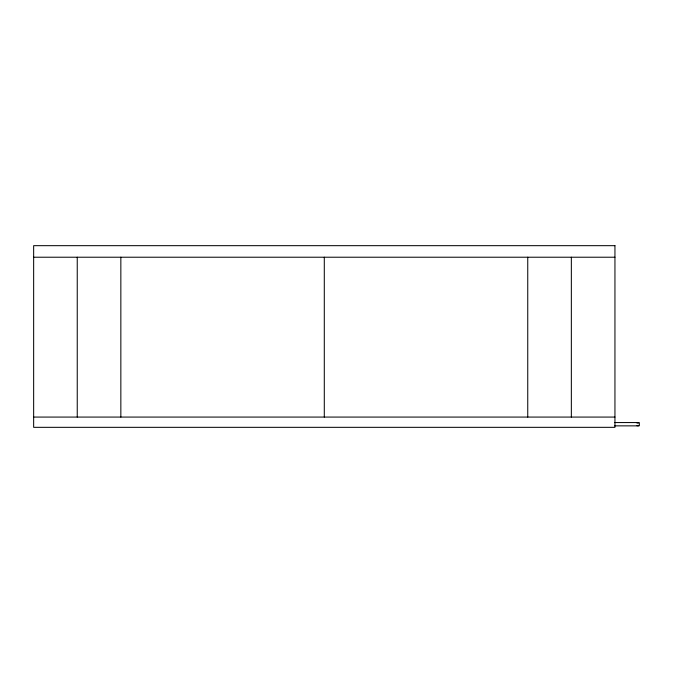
<?xml version="1.0" encoding="UTF-8"?>
<svg xmlns="http://www.w3.org/2000/svg" width="673" height="673" viewBox="0 0 673 673"><rect width="100%" height="100%" fill="white"/><g stroke="black" fill="none" stroke-linecap="round" stroke-linejoin="round"><path stroke-width="1.01" d="M33.65 257.221L614.945 257.221M33.65 417.075L614.945 417.075M614.735 422.56L638.879 422.56M614.735 425.858L638.879 425.858M571.343 257.221L571.343 417.075M527.75 257.221L527.75 417.075M324.293 257.221L324.293 417.075M120.846 257.221L120.846 417.075M77.244 257.221L77.244 417.075M636.927 423.048A1.649 0.471 -90 0 1 637.592 423.048M637.491 425.639A1.649 0.471 -90 0 1 637.02 425.639M638.551 423.048A1.649 0.471 -90 0 1 639.182 422.947A1.649 0.471 -90 0 1 639.266 425.159A1.649 0.471 -90 0 1 638.652 425.639M614.945 245.67L33.65 245.67L33.65 427.33L614.945 427.33L614.945 245.67"/></g></svg>
